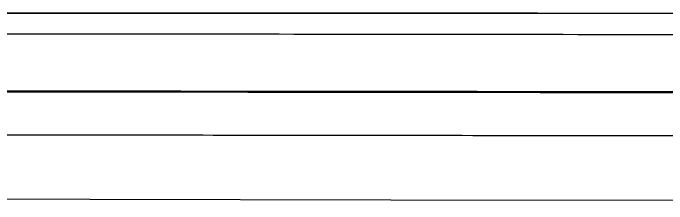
# Model space of a CAD drawing. Header units: millimetres. Extents: x 2379 to 4059, y 879 to 2067.
# Drawn here: x 3134.43 to 3143.51, y 1047.07 to 1049.72 of the extents above; entities that cross this region are included whole.
import ezdxf

# ---------------------------------------------------------------- set-up
doc = ezdxf.new("R2010")
doc.units = ezdxf.units.MM

msp = doc.modelspace()

# ---------------------------------------------------------------- linework, layer by layer
at = {"color": 7, "linetype": 'Continuous', "lineweight": 25, "flags": 128}
msp.add_lwpolyline([(3159.309, 1047.0657), (3156.7645, 1047.0756), (3153.9104, 1047.0852), (3150.7599, 1047.0944), (3147.3272, 1047.103), (3143.6281, 1047.1112), (3139.6796, 1047.1188), (3135.4996, 1047.1258), (3131.1074, 1047.1322), (3126.5229, 1047.138), (3121.7672, 1047.143), (3116.862, 1047.1474), (3111.8297, 1047.1511), (3106.6934, 1047.154), (3101.4765, 1047.1562), (3096.203, 1047.1576), (3090.8969, 1047.1582), (3085.5825, 1047.1581)], dxfattribs=at)
at = {"color": 7, "linetype": 'Continuous', "lineweight": 25}
for points, knots in [([(3141.7176, 1049.7167), (3140.9805, 1049.7167), (3139.3265, 1049.7167), (3135.4767, 1049.7167), (3131.237, 1049.7166), (3125.6363, 1049.7166), (3119.7845, 1049.7165), (3113.6531, 1049.7165), (3107.2578, 1049.7164), (3103.2639, 1049.7163), (3100.5597, 1049.7163)], [0, 0, 0, 0, 0.067523, 0.151508, 0.319648, 0.403633, 0.571771, 0.739907, 0.823891, 1, 1, 1, 1]), ([(3100.6679, 1049.7163), (3101.3142, 1049.7163), (3104.5495, 1049.7164), (3110.3015, 1049.7164), (3116.5011, 1049.7165), (3122.5105, 1049.7166), (3127.1499, 1049.7166), (3132.6872, 1049.7166), (3136.8956, 1049.7167), (3141.83, 1049.7167), (3146.4277, 1049.7167), (3150.5228, 1049.7168), (3154.2044, 1049.7168), (3156.8129, 1049.7169), (3159.623, 1049.7169), (3161.4933, 1049.717), (3163.5216, 1049.7171), (3164.2778, 1049.7172), (3164.8066, 1049.7172)], [0, 0, 0, 0, 0.020124, 0.100733, 0.181328, 0.221587, 0.302184, 0.342442, 0.423039, 0.463298, 0.543894, 0.624491, 0.664749, 0.745346, 0.785604, 0.8662, 0.906458, 1, 1, 1, 1]), ([(3075.4907, 1049.4456), (3077.8854, 1049.4462), (3082.6906, 1049.4476), (3090.0148, 1049.4484), (3095.9591, 1049.4483), (3100.4911, 1049.4478), (3103.6241, 1049.4472), (3106.7403, 1049.4465), (3109.834, 1049.4456), (3112.8995, 1049.4444), (3115.931, 1049.4431), (3120.185, 1049.441), (3125.7254, 1049.4377), (3132.4693, 1049.4325), (3139.1969, 1049.4258), (3144.9179, 1049.4184), (3149.6384, 1049.4108), (3153.4411, 1049.4034), (3156.8753, 1049.3952), (3159.8337, 1049.3862), (3162.2871, 1049.3764), (3163.3327, 1049.3696), (3163.8645, 1049.3661)], [0, 0, 0, 0, 0.060834, 0.1220737, 0.183719, 0.2102711, 0.2368979, 0.2635992, 0.2903751, 0.3172255, 0.3441506, 0.3711502, 0.4324096, 0.4986217, 0.5697855, 0.6458999, 0.6994123, 0.7551267, 0.8130428, 0.8731605, 0.9354796, 1, 1, 1, 1]), ([(3165.1573, 1048.553), (3164.4324, 1048.5576), (3162.9827, 1048.5667), (3159.1924, 1048.5796), (3154.2943, 1048.5916), (3148.2536, 1048.6026), (3141.2057, 1048.6123), (3133.2628, 1048.6206), (3124.5632, 1048.6274), (3115.2558, 1048.6324), (3105.4987, 1048.6357), (3095.4647, 1048.6371), (3085.3045, 1048.6367), (3078.6164, 1048.635), (3075.2723, 1048.6341)], [0, 0, 0, 0, 0.083333, 0.166667, 0.25, 0.333334, 0.416667, 0.5, 0.583334, 0.666667, 0.75, 0.833334, 0.916667, 1, 1, 1, 1]), ([(3164.6205, 1048.567), (3164.1208, 1048.5703), (3163.135, 1048.5768), (3160.8544, 1048.586), (3158.0936, 1048.5947), (3154.8653, 1048.6027), (3151.2546, 1048.61), (3146.7086, 1048.6177), (3141.1055, 1048.6254), (3134.3868, 1048.6326), (3127.4841, 1048.6384), (3120.5546, 1048.6429), (3113.7306, 1048.6462), (3107.1206, 1048.6484), (3100.8106, 1048.6497), (3094.2888, 1048.6503), (3087.7066, 1048.6501), (3081.2281, 1048.6492), (3077.2222, 1048.648), (3075.3498, 1048.6475)], [0, 0, 0, 0, 0.060587, 0.1195299, 0.1768287, 0.2324833, 0.2864935, 0.3388593, 0.4142998, 0.4860434, 0.5540892, 0.6184368, 0.6790855, 0.7360349, 0.7892846, 0.838834, 0.8991333, 0.9528558, 1, 1, 1, 1]), ([(3075.1417, 1048.0453), (3078.1664, 1048.0462), (3084.2029, 1048.0479), (3093.356, 1048.0482), (3102.3979, 1048.0469), (3111.2253, 1048.0438), (3119.7175, 1048.0392), (3126.5619, 1048.034), (3132.0191, 1048.0289), (3136.3719, 1048.0243), (3140.8297, 1048.0187), (3145.3083, 1048.0121), (3149.4422, 1048.0049), (3153.1826, 1047.9972), (3156.5009, 1047.989), (3159.5361, 1047.98), (3162.1883, 1047.9701), (3164.4232, 1047.9594), (3165.4012, 1047.9519), (3165.9003, 1047.948)], [0, 0, 0, 0, 0.0746907, 0.1490623, 0.2231148, 0.2968479, 0.3702616, 0.4433557, 0.4832428, 0.5266364, 0.5735359, 0.623941, 0.6778511, 0.7254581, 0.7754993, 0.8279744, 0.882883, 0.940225, 1, 1, 1, 1])]:
    msp.add_open_spline(points, degree=3, knots=knots, dxfattribs=at)

doc.saveas('drawing.dxf')
